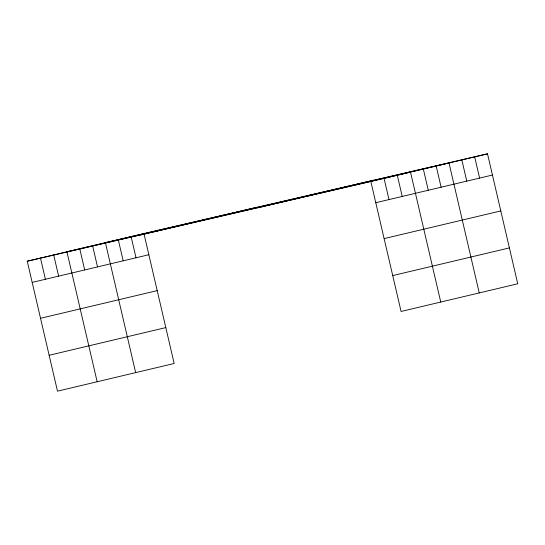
<?xml version="1.0" encoding="UTF-8"?>
<svg xmlns="http://www.w3.org/2000/svg" width="545" height="545" viewBox="0 0 545 545"><rect width="100%" height="100%" fill="white"/><g stroke="black" fill="none" stroke-linecap="round" stroke-linejoin="round"><path stroke-width="0.82" d="M143.921 233.539L174.162 363.488L57.491 391.16L27.25 261.212L143.921 233.539L487.509 153.84L517.75 283.788L401.079 311.461L370.838 181.512L487.509 153.84M140.637 234.909L257.308 207.236M257.451 207.815L374.129 180.143M32.182 282.405L148.853 254.733M375.771 202.713L492.442 175.04M40.534 318.294L157.205 290.621M384.123 238.601L500.794 210.929M49.139 355.272L165.809 327.6M392.727 275.572L509.398 247.9M27.25 261.212L370.838 181.512M474.675 156.885L479.607 178.086M461.84 159.93L466.772 181.131M479.246 292.924L449.005 162.975L105.417 242.668L135.657 372.617M436.177 166.021L441.109 187.214M423.342 169.059L428.275 190.259M440.748 302.053L410.508 172.104L66.919 251.804L97.16 381.752M397.285 175.245L402.217 196.438M384.062 178.379L388.994 199.572M131.086 236.578L136.018 257.778M118.251 239.623L123.184 260.823M92.589 245.713L97.521 266.914M79.754 248.758L84.686 269.952M53.696 254.937L58.628 276.131M40.473 258.071L45.405 279.272"/></g></svg>
